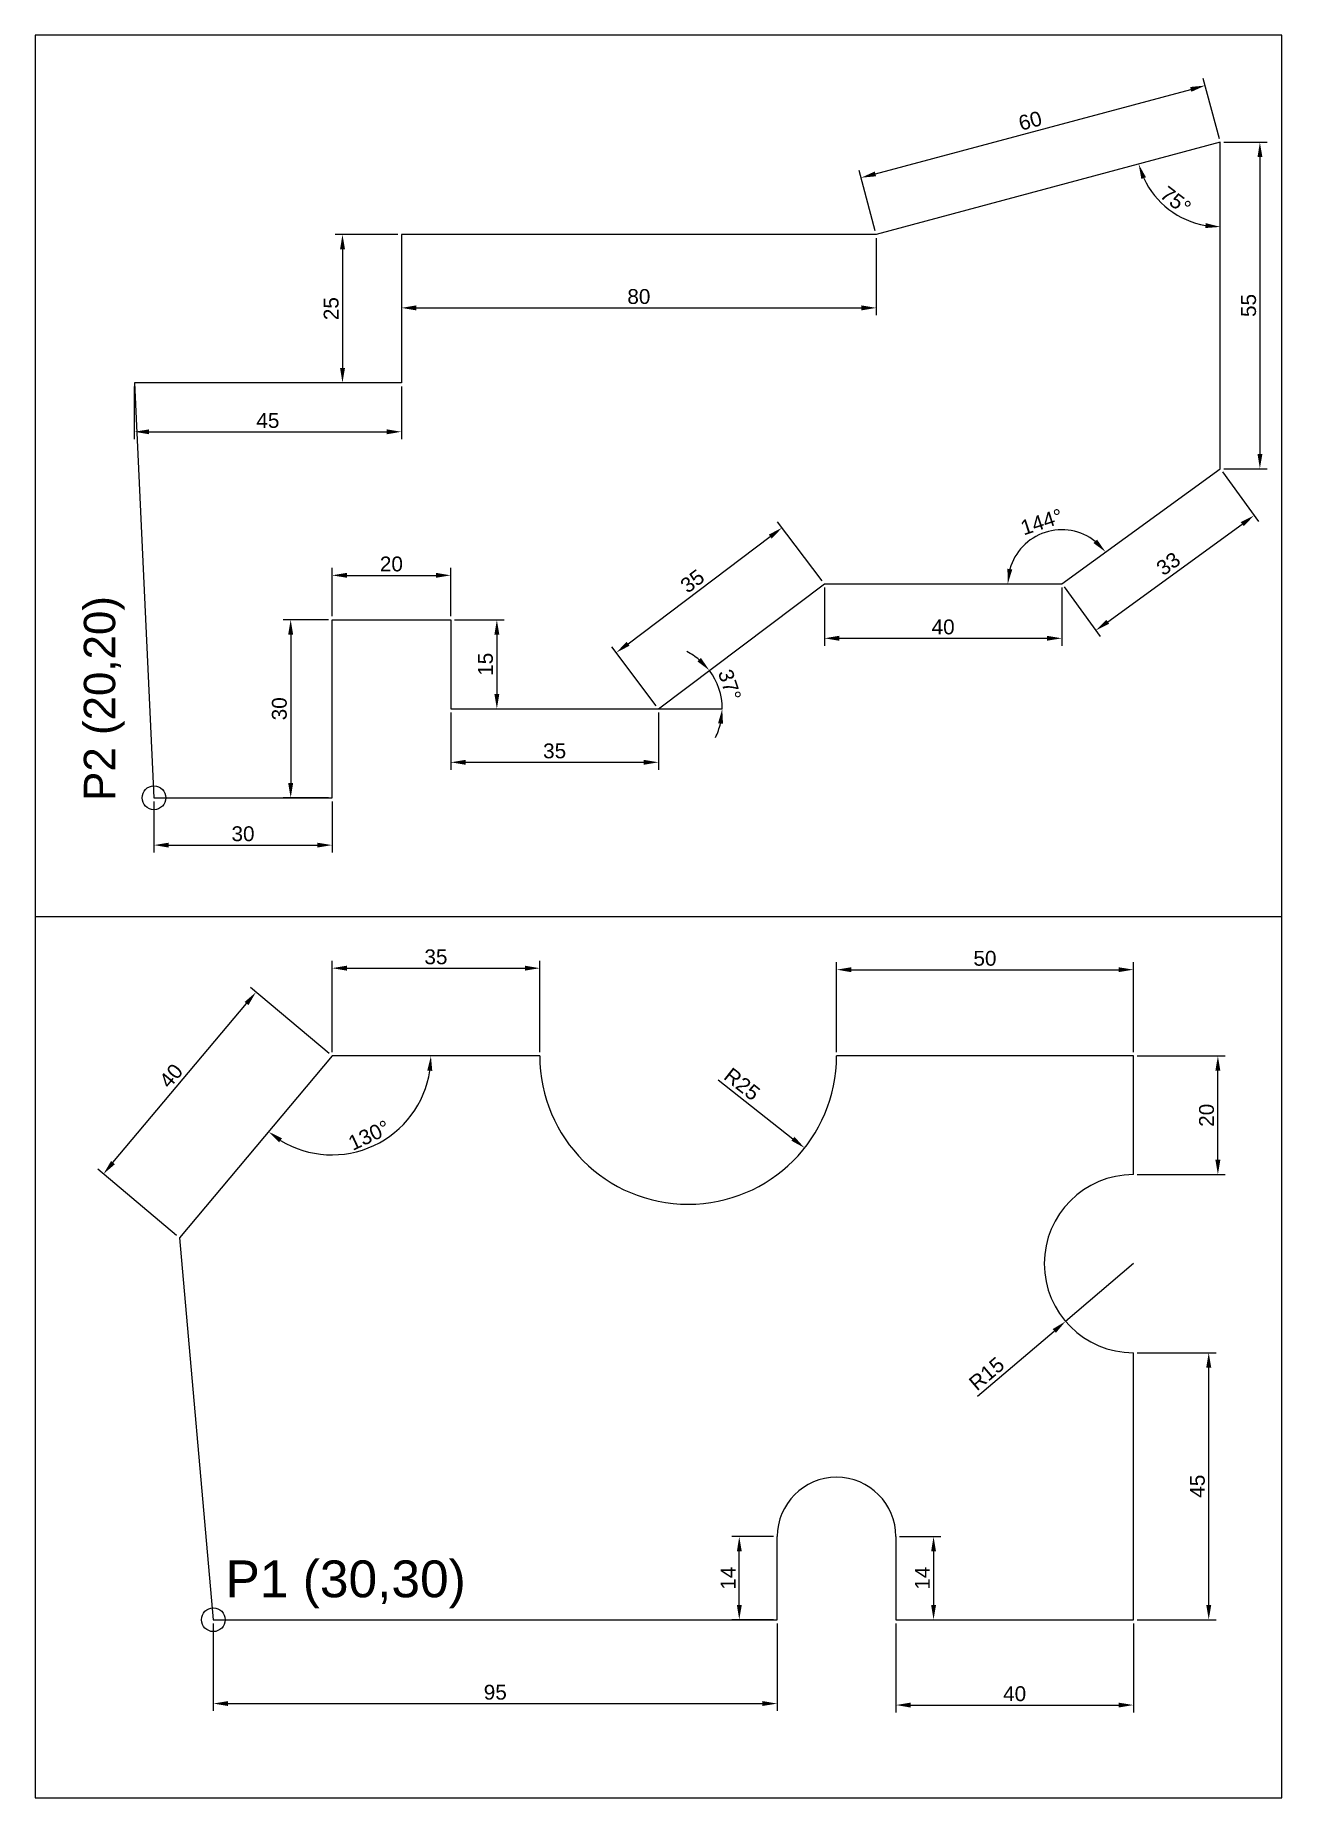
# Model space of a CAD drawing. Header units: millimetres. Extents: x 0 to 210, y 0 to 297.
import ezdxf

# ---------------------------------------------------------------- set-up
doc = ezdxf.new("R2010")
doc.units = ezdxf.units.MM
doc.styles.get("Standard").update_dxf_attribs({"font": 'arial.ttf'})
doc.dimstyles.new('ISO-25', dxfattribs={"dimtxt": 2.5, "dimasz": 2.5, "dimexe": 1.25, "dimexo": 0.625, "dimtad": 1, "dimtxsty": 'Standard', "dimcen": 2.5, "dimadec": 0, "dimazin": 0, "dimtfac": 1, "dimtmove": 0, "dimatfit": 3, "dimfxl": 1, "dimarcsym": 0})

# ---------------------------------------------------------------- blocks, each defined once
blk = doc.blocks.new('*D2')
at = {"color": 0, "lineweight": -2, "transparency": 16777216}
for p, q in [((30, 29.38), (30, 14.62)), ((125, 29.38), (125, 14.62)), ((32.5, 15.87), (122.5, 15.87))]:
    blk.add_line(p, q, dxfattribs=at)
at = {"color": 0, "transparency": 16777216}
for points in [[(32.5, 16.29), (32.5, 15.46), (30, 15.87)], [(122.5, 16.29), (122.5, 15.46), (125, 15.87)]]:
    blk.add_solid(points, dxfattribs=at)
at = {"layer": 'Defpoints', "color": 0, "transparency": 16777216}
for p in [(30, 30), (125, 30), (125, 15.87)]:
    blk.add_point(p, dxfattribs=at)
at = {"color": 0, "transparency": 16777216, "insert": (77.5, 17.77), "char_height": 2.5, "attachment_point": 5}
blk.add_mtext('95', dxfattribs=at)
blk = doc.blocks.new('*D3')
at = {"color": 0, "lineweight": -2, "transparency": 16777216}
for p, q in [((124.38, 44), (117.36, 44)), ((118.61, 32.5), (118.61, 41.5)), ((124.38, 30), (117.36, 30))]:
    blk.add_line(p, q, dxfattribs=at)
at = {"color": 0, "transparency": 16777216}
for points in [[(118.2, 41.5), (119.03, 41.5), (118.61, 44)], [(118.2, 32.5), (119.03, 32.5), (118.61, 30)]]:
    blk.add_solid(points, dxfattribs=at)
at = {"layer": 'Defpoints', "color": 0, "transparency": 16777216}
for p in [(118.61, 44), (125, 44), (125, 30)]:
    blk.add_point(p, dxfattribs=at)
at = {"color": 0, "transparency": 16777216, "insert": (116.73, 37), "char_height": 2.5, "attachment_point": 5, "rotation": 90}
blk.add_mtext('14', dxfattribs=at)
blk = doc.blocks.new('*D4')
at = {"color": 0, "lineweight": -2, "transparency": 16777216}
for p, q in [((145.63, 44), (152.59, 44)), ((151.34, 41.5), (151.34, 32.5)), ((145.63, 30), (152.59, 30))]:
    blk.add_line(p, q, dxfattribs=at)
at = {"color": 0, "transparency": 16777216}
for points in [[(150.93, 41.5), (151.76, 41.5), (151.34, 44)], [(150.93, 32.5), (151.76, 32.5), (151.34, 30)]]:
    blk.add_solid(points, dxfattribs=at)
at = {"layer": 'Defpoints', "color": 0, "transparency": 16777216}
for p in [(145, 44), (145, 30), (151.34, 30)]:
    blk.add_point(p, dxfattribs=at)
at = {"color": 0, "transparency": 16777216, "insert": (149.46, 37), "char_height": 2.5, "attachment_point": 5, "rotation": 90}
blk.add_mtext('14', dxfattribs=at)
blk = doc.blocks.new('*D5')
at = {"color": 0, "lineweight": -2, "transparency": 16777216}
for p, q in [((185.63, 75), (198.95, 75)), ((197.7, 32.5), (197.7, 72.5)), ((185.63, 30), (198.95, 30))]:
    blk.add_line(p, q, dxfattribs=at)
at = {"color": 0, "transparency": 16777216}
for points in [[(197.28, 72.5), (198.12, 72.5), (197.7, 75)], [(197.28, 32.5), (198.12, 32.5), (197.7, 30)]]:
    blk.add_solid(points, dxfattribs=at)
at = {"layer": 'Defpoints', "color": 0, "transparency": 16777216}
for p in [(185, 75), (197.7, 75), (185, 30)]:
    blk.add_point(p, dxfattribs=at)
at = {"color": 0, "transparency": 16777216, "insert": (195.8, 52.5), "char_height": 2.5, "attachment_point": 5, "rotation": 90}
blk.add_mtext('45', dxfattribs=at)
blk = doc.blocks.new('*D6')
at = {"color": 0, "lineweight": -2, "transparency": 16777216}
for p, q in [((185, 90), (173.58, 80.28)), ((158.76, 67.66), (171.68, 78.65))]:
    blk.add_line(p, q, dxfattribs=at)
at = {"color": 0, "transparency": 16777216}
blk.add_solid([(171.41, 78.97), (171.95, 78.34), (173.58, 80.28)], dxfattribs=at)
at = {"layer": 'Defpoints', "color": 0, "transparency": 16777216}
for p in [(185, 90), (173.58, 80.28)]:
    blk.add_point(p, dxfattribs=at)
at = {"color": 0, "transparency": 16777216, "insert": (160.29, 71.45), "char_height": 2.5, "attachment_point": 5, "rotation": 40.4154}
blk.add_mtext('R15', dxfattribs=at)
blk = doc.blocks.new('*D7')
at = {"color": 0, "lineweight": -2, "transparency": 16777216}
blk.add_arc((50, 125), 16.66, 238.6071, 351.3929, dxfattribs=at)
at = {"color": 0, "transparency": 16777216}
for points in [[(66.05, 122.54), (66.89, 122.48), (66.66, 125)], [(41.08, 110.44), (41.57, 111.12), (39.29, 112.24)]]:
    blk.add_solid(points, dxfattribs=at)
at = {"layer": 'Defpoints', "color": 0, "transparency": 16777216}
for p in [(50, 125), (50, 125), (85, 125), (50.97, 108.37), (24.29, 94.36)]:
    blk.add_point(p, dxfattribs=at)
at = {"color": 0, "transparency": 16777216, "insert": (56.24, 111.63), "char_height": 2.5, "attachment_point": 5, "rotation": 25}
blk.add_mtext('130°', dxfattribs=at)
blk = doc.blocks.new('*D8')
at = {"color": 0, "lineweight": -2, "transparency": 16777216}
for p, q in [((13.09, 107.02), (35.59, 133.83)), ((49.52, 125.4), (36.24, 136.55)), ((23.81, 94.76), (10.52, 105.91))]:
    blk.add_line(p, q, dxfattribs=at)
at = {"color": 0, "transparency": 16777216}
for points in [[(35.27, 134.1), (35.91, 133.56), (37.19, 135.75)], [(12.77, 107.29), (13.41, 106.75), (11.48, 105.1)]]:
    blk.add_solid(points, dxfattribs=at)
at = {"layer": 'Defpoints', "color": 0, "transparency": 16777216}
for p in [(37.19, 135.75), (50, 125), (24.29, 94.36)]:
    blk.add_point(p, dxfattribs=at)
at = {"color": 0, "transparency": 16777216, "insert": (22.88, 121.65), "char_height": 2.5, "attachment_point": 5, "rotation": 50}
blk.add_mtext('40', dxfattribs=at)
blk = doc.blocks.new('*D9')
at = {"color": 0, "lineweight": -2, "transparency": 16777216}
for p, q in [((185.63, 125), (200.49, 125)), ((199.24, 107.5), (199.24, 122.5)), ((185.63, 105), (200.49, 105))]:
    blk.add_line(p, q, dxfattribs=at)
at = {"color": 0, "transparency": 16777216}
for points in [[(198.82, 122.5), (199.66, 122.5), (199.24, 125)], [(198.82, 107.5), (199.66, 107.5), (199.24, 105)]]:
    blk.add_solid(points, dxfattribs=at)
at = {"layer": 'Defpoints', "color": 0, "transparency": 16777216}
for p in [(185, 125), (199.24, 125), (185, 105)]:
    blk.add_point(p, dxfattribs=at)
at = {"color": 0, "transparency": 16777216, "insert": (197.34, 115), "char_height": 2.5, "attachment_point": 5, "rotation": 90}
blk.add_mtext('20', dxfattribs=at)
blk = doc.blocks.new('*D10')
at = {"color": 0, "lineweight": -2, "transparency": 16777216}
for p, q in [((135, 125.62), (135, 140.79)), ((185, 125.62), (185, 140.79)), ((137.5, 139.54), (182.5, 139.54))]:
    blk.add_line(p, q, dxfattribs=at)
at = {"color": 0, "transparency": 16777216}
for points in [[(137.5, 139.95), (137.5, 139.12), (135, 139.54)], [(182.5, 139.95), (182.5, 139.12), (185, 139.54)]]:
    blk.add_solid(points, dxfattribs=at)
at = {"layer": 'Defpoints', "color": 0, "transparency": 16777216}
for p in [(185, 139.54), (135, 125), (185, 125)]:
    blk.add_point(p, dxfattribs=at)
at = {"color": 0, "transparency": 16777216, "insert": (160, 141.44), "char_height": 2.5, "attachment_point": 5}
blk.add_mtext('50', dxfattribs=at)
blk = doc.blocks.new('*D11')
at = {"color": 0, "lineweight": -2, "transparency": 16777216}
for p, q in [((50, 125.62), (50, 141.04)), ((52.5, 139.79), (82.5, 139.79)), ((85, 125.62), (85, 141.04))]:
    blk.add_line(p, q, dxfattribs=at)
at = {"color": 0, "transparency": 16777216}
for points in [[(52.5, 140.21), (52.5, 139.38), (50, 139.79)], [(82.5, 140.21), (82.5, 139.38), (85, 139.79)]]:
    blk.add_solid(points, dxfattribs=at)
at = {"layer": 'Defpoints', "color": 0, "transparency": 16777216}
for p in [(85, 139.79), (50, 125), (85, 125)]:
    blk.add_point(p, dxfattribs=at)
at = {"color": 0, "transparency": 16777216, "insert": (67.5, 141.69), "char_height": 2.5, "attachment_point": 5}
blk.add_mtext('35', dxfattribs=at)
blk = doc.blocks.new('*D12')
at = {"color": 0, "lineweight": -2, "transparency": 16777216}
for p, q in [((145, 29.38), (145, 14.37)), ((185, 29.38), (185, 14.37)), ((147.5, 15.62), (182.5, 15.62))]:
    blk.add_line(p, q, dxfattribs=at)
at = {"color": 0, "transparency": 16777216}
for points in [[(147.5, 16.03), (147.5, 15.2), (145, 15.62)], [(182.5, 16.03), (182.5, 15.2), (185, 15.62)]]:
    blk.add_solid(points, dxfattribs=at)
at = {"layer": 'Defpoints', "color": 0, "transparency": 16777216}
for p in [(145, 30), (185, 30), (185, 15.62)]:
    blk.add_point(p, dxfattribs=at)
at = {"color": 0, "transparency": 16777216, "insert": (165, 17.52), "char_height": 2.5, "attachment_point": 5}
blk.add_mtext('40', dxfattribs=at)
blk = doc.blocks.new('*D13')
at = {"color": 0, "lineweight": -2, "transparency": 16777216}
blk.add_line((115.06, 121), (127.65, 111.05), dxfattribs=at)
at = {"color": 0, "transparency": 16777216}
blk.add_solid([(127.91, 111.38), (127.39, 110.72), (129.61, 109.5)], dxfattribs=at)
at = {"layer": 'Defpoints', "color": 0, "transparency": 16777216}
for p in [(110, 125), (129.61, 109.5)]:
    blk.add_point(p, dxfattribs=at)
at = {"color": 0, "transparency": 16777216, "insert": (119.08, 120.25), "char_height": 2.5, "attachment_point": 5, "rotation": 321.6785}
blk.add_mtext('R25', dxfattribs=at)
blk = doc.blocks.new('*D14')
at = {"color": 0, "lineweight": -2, "transparency": 16777216}
for p, q in [((16.69, 237.81), (16.69, 228.93)), ((61.69, 237.81), (61.69, 228.93)), ((19.19, 230.18), (59.19, 230.18))]:
    blk.add_line(p, q, dxfattribs=at)
at = {"color": 0, "transparency": 16777216}
for points in [[(19.19, 230.59), (19.19, 229.76), (16.69, 230.18)], [(59.19, 230.59), (59.19, 229.76), (61.69, 230.18)]]:
    blk.add_solid(points, dxfattribs=at)
at = {"layer": 'Defpoints', "color": 0, "transparency": 16777216}
for p in [(16.69, 238.43), (61.69, 238.43), (61.69, 230.18)]:
    blk.add_point(p, dxfattribs=at)
at = {"color": 0, "transparency": 16777216, "insert": (39.19, 232.07), "char_height": 2.5, "attachment_point": 5}
blk.add_mtext('45', dxfattribs=at)
blk = doc.blocks.new('*D15')
at = {"color": 0, "lineweight": -2, "transparency": 16777216}
for p, q in [((61.69, 262.81), (61.69, 249.81)), ((141.69, 262.81), (141.69, 249.81)), ((64.19, 251.06), (139.19, 251.06))]:
    blk.add_line(p, q, dxfattribs=at)
at = {"color": 0, "transparency": 16777216}
for points in [[(64.19, 251.48), (64.19, 250.64), (61.69, 251.06)], [(139.19, 251.48), (139.19, 250.64), (141.69, 251.06)]]:
    blk.add_solid(points, dxfattribs=at)
at = {"layer": 'Defpoints', "color": 0, "transparency": 16777216}
for p in [(61.69, 263.43), (141.69, 263.43), (141.69, 251.06)]:
    blk.add_point(p, dxfattribs=at)
at = {"color": 0, "transparency": 16777216, "insert": (101.69, 252.96), "char_height": 2.5, "attachment_point": 5}
blk.add_mtext('80', dxfattribs=at)
blk = doc.blocks.new('*D16')
at = {"color": 0, "lineweight": -2, "transparency": 16777216}
for p, q in [((199.49, 279.56), (196.76, 289.73)), ((141.55, 273.64), (194.67, 287.87)), ((141.53, 264.04), (138.81, 274.2))]:
    blk.add_line(p, q, dxfattribs=at)
at = {"color": 0, "transparency": 16777216}
for points in [[(194.57, 288.28), (194.78, 287.47), (197.09, 288.52)], [(141.44, 274.04), (141.66, 273.24), (139.13, 272.99)]]:
    blk.add_solid(points, dxfattribs=at)
at = {"layer": 'Defpoints', "color": 0, "transparency": 16777216}
for p in [(197.09, 288.52), (199.65, 278.96), (141.69, 263.43)]:
    blk.add_point(p, dxfattribs=at)
at = {"color": 0, "transparency": 16777216, "insert": (167.62, 282.59), "char_height": 2.5, "attachment_point": 5, "rotation": 15}
blk.add_mtext('60', dxfattribs=at)
blk = doc.blocks.new('*D17')
at = {"color": 0, "lineweight": -2, "transparency": 16777216}
for p, q in [((200.27, 278.96), (207.57, 278.96)), ((206.32, 276.46), (206.32, 226.46)), ((200.27, 223.96), (207.57, 223.96))]:
    blk.add_line(p, q, dxfattribs=at)
at = {"color": 0, "transparency": 16777216}
for points in [[(205.91, 276.46), (206.74, 276.46), (206.32, 278.96)], [(205.91, 226.46), (206.74, 226.46), (206.32, 223.96)]]:
    blk.add_solid(points, dxfattribs=at)
at = {"layer": 'Defpoints', "color": 0, "transparency": 16777216}
for p in [(199.65, 278.96), (199.65, 223.96), (206.32, 223.96)]:
    blk.add_point(p, dxfattribs=at)
at = {"color": 0, "transparency": 16777216, "insert": (204.43, 251.46), "char_height": 2.5, "attachment_point": 5, "rotation": 90}
blk.add_mtext('55', dxfattribs=at)
blk = doc.blocks.new('*D18')
at = {"color": 0, "lineweight": -2, "transparency": 16777216}
for p, q in [((200.02, 223.45), (206.1, 215.08)), ((180.69, 198.17), (203.34, 214.63)), ((173.32, 204.06), (179.4, 195.69))]:
    blk.add_line(p, q, dxfattribs=at)
at = {"color": 0, "transparency": 16777216}
for points in [[(203.1, 214.96), (203.59, 214.29), (205.36, 216.09)], [(180.44, 198.5), (180.93, 197.83), (178.67, 196.7)]]:
    blk.add_solid(points, dxfattribs=at)
at = {"layer": 'Defpoints', "color": 0, "transparency": 16777216}
for p in [(199.65, 223.96), (205.36, 216.09), (172.95, 204.56)]:
    blk.add_point(p, dxfattribs=at)
at = {"color": 0, "transparency": 16777216, "insert": (190.9, 207.94), "char_height": 2.5, "attachment_point": 5, "rotation": 36}
blk.add_mtext('33', dxfattribs=at)
blk = doc.blocks.new('*D19')
at = {"color": 0, "lineweight": -2, "transparency": 16777216}
for p, q in [((132.95, 203.94), (132.95, 194.13)), ((172.95, 203.94), (172.95, 194.13)), ((135.45, 195.38), (170.45, 195.38))]:
    blk.add_line(p, q, dxfattribs=at)
at = {"color": 0, "transparency": 16777216}
for points in [[(135.45, 195.8), (135.45, 194.97), (132.95, 195.38)], [(170.45, 195.8), (170.45, 194.97), (172.95, 195.38)]]:
    blk.add_solid(points, dxfattribs=at)
at = {"layer": 'Defpoints', "color": 0, "transparency": 16777216}
for p in [(132.95, 204.56), (172.95, 204.56), (172.95, 195.38)]:
    blk.add_point(p, dxfattribs=at)
at = {"color": 0, "transparency": 16777216, "insert": (152.95, 197.28), "char_height": 2.5, "attachment_point": 5}
blk.add_mtext('40', dxfattribs=at)
blk = doc.blocks.new('*D20')
at = {"color": 0, "lineweight": -2, "transparency": 16777216}
for p, q in [((132.58, 205.06), (125.07, 215.02)), ((99.87, 194.46), (123.83, 212.51)), ((104.62, 184), (97.12, 193.95))]:
    blk.add_line(p, q, dxfattribs=at)
at = {"color": 0, "transparency": 16777216}
for points in [[(123.58, 212.85), (124.08, 212.18), (125.83, 214.02)], [(99.62, 194.79), (100.12, 194.13), (97.88, 192.96)]]:
    blk.add_solid(points, dxfattribs=at)
at = {"layer": 'Defpoints', "color": 0, "transparency": 16777216}
for p in [(125.83, 214.02), (132.95, 204.56), (105, 183.5)]:
    blk.add_point(p, dxfattribs=at)
at = {"color": 0, "transparency": 16777216, "insert": (110.71, 205.01), "char_height": 2.5, "attachment_point": 5, "rotation": 37}
blk.add_mtext('35', dxfattribs=at)
blk = doc.blocks.new('*D21')
at = {"color": 0, "lineweight": -2, "transparency": 16777216}
for p, q in [((70.63, 198.5), (79.02, 198.5)), ((77.77, 196), (77.77, 186)), ((70.63, 183.5), (79.02, 183.5))]:
    blk.add_line(p, q, dxfattribs=at)
at = {"color": 0, "transparency": 16777216}
for points in [[(77.35, 196), (78.18, 196), (77.77, 198.5)], [(77.35, 186), (78.18, 186), (77.77, 183.5)]]:
    blk.add_solid(points, dxfattribs=at)
at = {"layer": 'Defpoints', "color": 0, "transparency": 16777216}
for p in [(70, 198.5), (70, 183.5), (77.77, 183.5)]:
    blk.add_point(p, dxfattribs=at)
at = {"color": 0, "transparency": 16777216, "insert": (75.86, 191), "char_height": 2.5, "attachment_point": 5, "rotation": 90}
blk.add_mtext('15', dxfattribs=at)
blk = doc.blocks.new('*D22')
at = {"color": 0, "lineweight": -2, "transparency": 16777216}
for p, q in [((70, 182.88), (70, 173.23)), ((105, 182.88), (105, 173.23)), ((72.5, 174.48), (102.5, 174.48))]:
    blk.add_line(p, q, dxfattribs=at)
at = {"color": 0, "transparency": 16777216}
for points in [[(72.5, 174.9), (72.5, 174.07), (70, 174.48)], [(102.5, 174.9), (102.5, 174.07), (105, 174.48)]]:
    blk.add_solid(points, dxfattribs=at)
at = {"layer": 'Defpoints', "color": 0, "transparency": 16777216}
for p in [(70, 183.5), (105, 183.5), (105, 174.48)]:
    blk.add_point(p, dxfattribs=at)
at = {"color": 0, "transparency": 16777216, "insert": (87.5, 176.39), "char_height": 2.5, "attachment_point": 5}
blk.add_mtext('35', dxfattribs=at)
blk = doc.blocks.new('*D23')
at = {"color": 0, "lineweight": -2, "transparency": 16777216}
for p, q in [((50, 199.12), (50, 207.24)), ((52.5, 205.99), (67.5, 205.99)), ((70, 199.12), (70, 207.24))]:
    blk.add_line(p, q, dxfattribs=at)
at = {"color": 0, "transparency": 16777216}
for points in [[(52.5, 206.41), (52.5, 205.58), (50, 205.99)], [(67.5, 206.41), (67.5, 205.58), (70, 205.99)]]:
    blk.add_solid(points, dxfattribs=at)
at = {"layer": 'Defpoints', "color": 0, "transparency": 16777216}
for p in [(70, 205.99), (50, 198.5), (70, 198.5)]:
    blk.add_point(p, dxfattribs=at)
at = {"color": 0, "transparency": 16777216, "insert": (60, 207.89), "char_height": 2.5, "attachment_point": 5}
blk.add_mtext('20', dxfattribs=at)
blk = doc.blocks.new('*D24')
at = {"color": 0, "lineweight": -2, "transparency": 16777216}
for p, q in [((49.38, 198.5), (41.78, 198.5)), ((43.03, 196), (43.03, 171)), ((49.38, 168.5), (41.78, 168.5))]:
    blk.add_line(p, q, dxfattribs=at)
at = {"color": 0, "transparency": 16777216}
for points in [[(42.61, 196), (43.45, 196), (43.03, 198.5)], [(42.61, 171), (43.45, 171), (43.03, 168.5)]]:
    blk.add_solid(points, dxfattribs=at)
at = {"layer": 'Defpoints', "color": 0, "transparency": 16777216}
for p in [(50, 198.5), (43.03, 168.5), (50, 168.5)]:
    blk.add_point(p, dxfattribs=at)
at = {"color": 0, "transparency": 16777216, "insert": (41.13, 183.5), "char_height": 2.5, "attachment_point": 5, "rotation": 90}
blk.add_mtext('30', dxfattribs=at)
blk = doc.blocks.new('*D25')
at = {"color": 0, "lineweight": -2, "transparency": 16777216}
for p, q in [((20, 167.88), (20, 159.28)), ((50, 167.88), (50, 159.28)), ((22.5, 160.53), (47.5, 160.53))]:
    blk.add_line(p, q, dxfattribs=at)
at = {"color": 0, "transparency": 16777216}
for points in [[(22.5, 160.94), (22.5, 160.11), (20, 160.53)], [(47.5, 160.94), (47.5, 160.11), (50, 160.53)]]:
    blk.add_solid(points, dxfattribs=at)
at = {"layer": 'Defpoints', "color": 0, "transparency": 16777216}
for p in [(20, 168.5), (50, 168.5), (50, 160.53)]:
    blk.add_point(p, dxfattribs=at)
at = {"color": 0, "transparency": 16777216, "insert": (35, 162.43), "char_height": 2.5, "attachment_point": 5}
blk.add_mtext('30', dxfattribs=at)
blk = doc.blocks.new('*D26')
at = {"color": 0, "lineweight": -2, "transparency": 16777216}
for p, q in [((61.07, 263.43), (50.51, 263.43)), ((51.76, 260.93), (51.76, 240.93)), ((61.07, 238.43), (50.51, 238.43))]:
    blk.add_line(p, q, dxfattribs=at)
at = {"color": 0, "transparency": 16777216}
for points in [[(51.35, 260.93), (52.18, 260.93), (51.76, 263.43)], [(51.35, 240.93), (52.18, 240.93), (51.76, 238.43)]]:
    blk.add_solid(points, dxfattribs=at)
at = {"layer": 'Defpoints', "color": 0, "transparency": 16777216}
for p in [(61.69, 263.43), (51.76, 238.43), (61.69, 238.43)]:
    blk.add_point(p, dxfattribs=at)
at = {"color": 0, "transparency": 16777216, "insert": (49.86, 250.93), "char_height": 2.5, "attachment_point": 5, "rotation": 90}
blk.add_mtext('25', dxfattribs=at)
blk = doc.blocks.new('*D27')
at = {"color": 0, "lineweight": -2, "transparency": 16777216}
blk.add_arc((199.65, 278.96), 14.25, 205.0646, 259.9354, dxfattribs=at)
at = {"color": 0, "transparency": 16777216}
for points in [[(186.35, 272.78), (187.13, 273.07), (185.89, 275.27)], [(197.2, 265.34), (197.12, 264.51), (199.65, 264.71)]]:
    blk.add_solid(points, dxfattribs=at)
at = {"layer": 'Defpoints', "color": 0, "transparency": 16777216}
for p in [(199.65, 278.96), (199.65, 278.96), (188.73, 269.8), (141.69, 263.43), (199.65, 223.96)]:
    blk.add_point(p, dxfattribs=at)
at = {"color": 0, "transparency": 16777216, "insert": (192.13, 269.16), "char_height": 2.5, "attachment_point": 5, "rotation": 322.5}
blk.add_mtext('75°', dxfattribs=at)
blk = doc.blocks.new('*D28')
at = {"color": 0, "lineweight": -2, "transparency": 16777216}
blk.add_arc((172.95, 204.56), 9.11, 51.7792, 164.2208, dxfattribs=at)
at = {"color": 0, "transparency": 16777216}
for points in [[(178.89, 212.01), (178.29, 211.43), (180.32, 209.92)], [(164.6, 206.98), (163.78, 207.1), (163.85, 204.56)]]:
    blk.add_solid(points, dxfattribs=at)
at = {"layer": 'Defpoints', "color": 0, "transparency": 16777216}
for p in [(199.65, 223.96), (173.9, 213.62), (132.95, 204.56), (172.95, 204.56), (172.95, 204.56)]:
    blk.add_point(p, dxfattribs=at)
at = {"color": 0, "transparency": 16777216, "insert": (169.56, 215.01), "char_height": 2.5, "attachment_point": 5, "rotation": 18}
blk.add_mtext('144°', dxfattribs=at)
blk = doc.blocks.new('*D30')
at = {"color": 0, "lineweight": -2, "transparency": 16777216}
for start, end in [(50.362, 63.724), (360, 37), (333.276, 346.638)]:
    blk.add_arc((105, 183.5), 10.74, start, end, dxfattribs=at)
at = {"color": 0, "transparency": 16777216}
for points in [[(112.16, 192.06), (111.55, 191.49), (113.58, 189.97)], [(115.04, 181.07), (115.87, 180.97), (115.74, 183.5)]]:
    blk.add_solid(points, dxfattribs=at)
at = {"layer": 'Defpoints', "color": 0, "transparency": 16777216}
for p in [(132.95, 204.56), (115.5, 185.79), (105, 183.5), (105, 183.5), (115.74, 183.5)]:
    blk.add_point(p, dxfattribs=at)
at = {"color": 0, "transparency": 16777216, "insert": (116.99, 187.51), "char_height": 2.5, "attachment_point": 5, "rotation": 288.5}
blk.add_mtext('37°', dxfattribs=at)

msp = doc.modelspace()

# ---------------------------------------------------------------- linework, layer by layer
for p, q in [((199.65, 278.96), (141.694, 263.431)), ((199.65, 223.96), (199.65, 278.96)), ((141.694, 263.431), (61.694, 263.431)), ((61.694, 263.431), (61.694, 238.431)), ((61.694, 238.431), (16.694, 238.431)), ((16.694, 238.431), (20, 168.5)), ((172.952, 204.564), (199.65, 223.96)), ((105, 183.5), (132.952, 204.564)), ((132.952, 204.564), (172.952, 204.564)), ((50, 168.5), (50, 198.5)), ((50, 198.5), (70, 198.5)), ((70, 198.5), (70, 183.5)), ((70, 183.5), (105, 183.5)), ((105, 183.5), (115.744, 183.5)), ((20, 168.5), (50, 168.5)), ((0, 148.5), (210, 148.5)), ((50, 125), (24.288, 94.358)), ((85, 125), (50, 125)), ((185, 125), (135, 125)), ((185, 105), (185, 125)), ((24.288, 94.358), (30, 30)), ((185, 30), (185, 75)), ((125, 30), (125, 44)), ((145, 44), (145, 30)), ((30, 30), (125, 30)), ((145, 30), (185, 30))]:
    msp.add_line(p, q)
msp.add_lwpolyline([(0, 0), (210, 0), (210, 297), (0, 297)], close=True)
for centre in [(20, 168.5), (30, 30)]:
    msp.add_circle(centre, 2)
for centre, radius, start, end in [((110, 125), 25, 180, 0), ((185, 90), 15, 90, 270), ((135, 44), 10, 0, 180)]:
    msp.add_arc(centre, radius, start, end)

# ---------------------------------------------------------------- texts
msp.add_text('P2 (20,20)', height=5.2929, rotation=90).set_placement((13.474, 167.978))
msp.add_text('P1 (30,30)', height=6.2064).set_placement((32.054, 33.783))

# ---------------------------------------------------------------- dimensions: what is measured, and where the dimension line sits
for p1, p2, distance, picture, middle in [((141.694, 263.431), (199.65, 278.96), 9.897, '*D16', (167.618, 282.592)), ((199.65, 278.96), (199.65, 223.96), 6.674, '*D17', (204.427, 251.46)), ((61.694, 263.431), (61.694, 238.431), -9.93, '*D26', (49.863, 250.931)), ((172.952, 204.564), (199.65, 223.96), -9.722, '*D18', (190.898, 207.935)), ((105, 183.5), (132.952, 204.564), 11.839, '*D20', (110.706, 205.006)), ((50, 198.5), (70, 198.5), 7.493, '*D23', (60, 207.895)), ((132.952, 204.564), (172.952, 204.564), -9.18, '*D19', (152.952, 197.285)), ((50, 198.5), (50, 168.5), -6.971, '*D24', (41.127, 183.5)), ((70, 198.5), (70, 183.5), 7.766, '*D21', (75.865, 191)), ((70, 183.5), (105, 183.5), -9.017, '*D22', (87.5, 176.385)), ((20, 168.5), (50, 168.5), -7.973, '*D25', (35, 162.429)), ((50, 125), (85, 125), 14.793, '*D11', (67.5, 141.695)), ((135, 125), (185, 125), 14.536, '*D10', (160, 141.437)), ((24.288, 94.358), (50, 125), 16.718, '*D8', (22.881, 121.647)), ((185, 105), (185, 125), -14.238, '*D9', (197.337, 115)), ((145, 30), (185, 30), -14.385, '*D12', (165, 17.517))]:
    dim = msp.add_aligned_dim(p1=p1, p2=p2, distance=distance, dimstyle='ISO-25')
    dim.commit()
    dim.dimension.update_dxf_attribs({"geometry": picture, "text_midpoint": middle})
for base, line1, line2, picture, middle in [((188.733, 269.8), ((199.65, 223.96), (199.65, 278.96)), ((199.65, 278.96), (141.694, 263.431)), '*D27', (192.129, 269.159)), ((173.904, 213.62), ((172.952, 204.564), (199.65, 223.96)), ((132.952, 204.564), (172.952, 204.564)), '*D28', (169.557, 215.012)), ((115.496, 185.795), ((105, 183.5), (115.744, 183.5)), ((105, 183.5), (132.952, 204.564)), '*D30', (116.993, 187.513)), ((50.969, 108.371), ((85, 125), (50, 125)), ((50, 125), (24.288, 94.358)), '*D7', (56.236, 111.627))]:
    dim = msp.add_angular_dim_2l(base=base, line1=line1, line2=line2, dimstyle='ISO-25')
    dim.commit()
    dim.dimension.update_dxf_attribs({"geometry": picture, "text_midpoint": middle})
for base, p1, p2, picture, middle in [((141.694, 251.059), (61.694, 263.431), (141.694, 263.431), '*D15', (101.694, 252.96)), ((61.694, 230.175), (16.694, 238.431), (61.694, 238.431), '*D14', (39.194, 232.072)), ((125, 15.872), (30, 30), (125, 30), '*D2', (77.5, 17.773))]:
    dim = msp.add_linear_dim(base=base, p1=p1, p2=p2, dimstyle='ISO-25')
    dim.commit()
    dim.dimension.update_dxf_attribs({"geometry": picture, "text_midpoint": middle})
for center, mpoint, picture, middle in [((110, 125), (129.614, 109.498), '*D13', (117.902, 118.754)), ((185, 90), (173.58, 80.275), '*D6', (161.521, 70.007))]:
    dim = msp.add_radius_dim(center=center, mpoint=mpoint, dimstyle='ISO-25')
    dim.commit()
    dim.dimension.update_dxf_attribs({"geometry": picture, "text_midpoint": middle, "dimtype": 164})
for base, p1, p2, picture, middle in [((197.699, 75), (185, 30), (185, 75), '*D5', (195.803, 52.5)), ((118.612, 44), (125, 30), (125, 44), '*D3', (116.732, 37)), ((151.343, 30), (145, 44), (145, 30), '*D4', (149.463, 37))]:
    dim = msp.add_linear_dim(base=base, p1=p1, p2=p2, angle=90, dimstyle='ISO-25')
    dim.commit()
    dim.dimension.update_dxf_attribs({"geometry": picture, "text_midpoint": middle})

doc.saveas('drawing.dxf')
